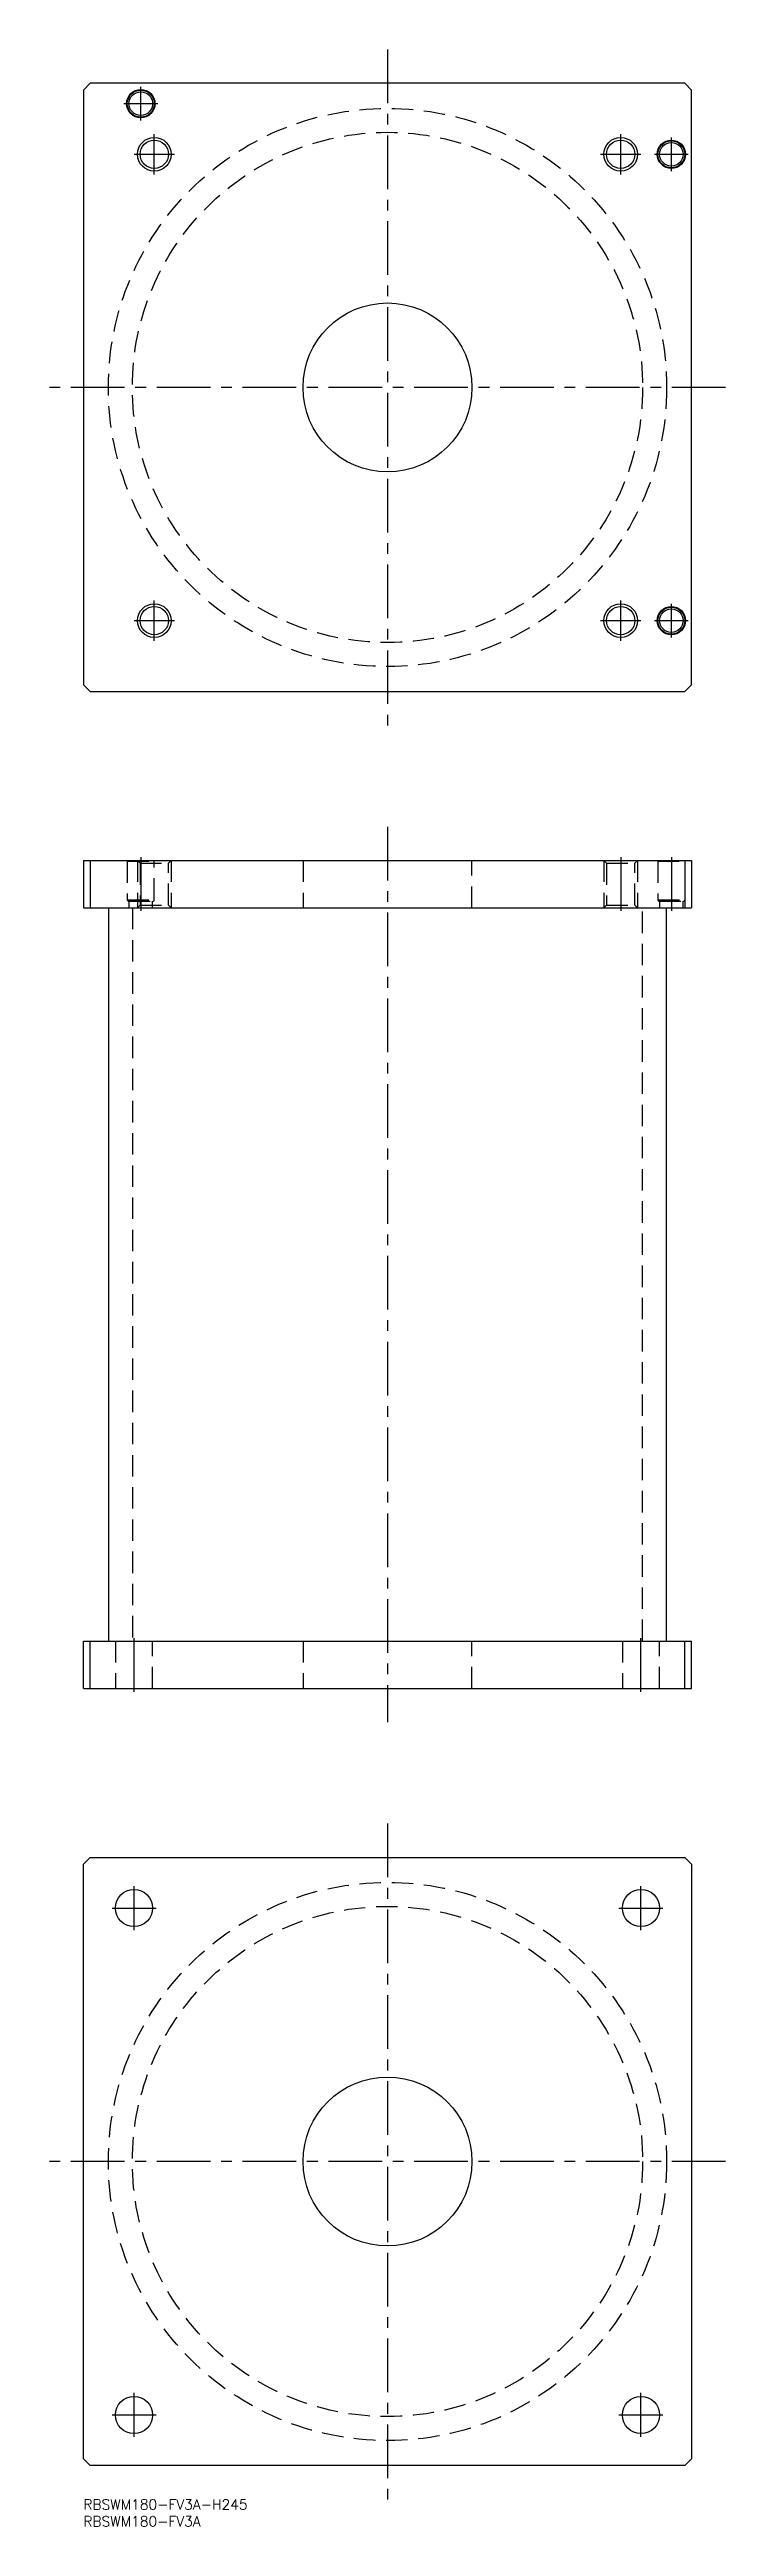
# Model space of a CAD drawing. Extents: x -10 to 190, y -8 to 725.
import ezdxf

# ---------------------------------------------------------------- set-up
doc = ezdxf.new("R2010")
doc.units = 0
doc.header["$LTSCALE"] = 0.5
doc.linetypes.add('CENTER', pattern=[50.8, 31.75, -6.35, 6.35, -6.35])
doc.linetypes.add('DASHED', pattern=[19.05, 12.7, -6.35])
for name, color, linetype in [('MSM_CENTER', 1, 'CENTER'), ('MSM_CONTINUOUS', 7, 'CONTINUOUS'), ('MSM_DASHED', 4, 'DASHED'), ('MSM_NARROW', 5, 'CONTINUOUS'), ('MSM_PART_NUMBER', 7, 'CONTINUOUS')]:
    doc.layers.add(name, color=color, linetype=linetype)
doc.styles.get("Standard").update_dxf_attribs({"font": 'txt.shx', "height": 3, "bigfont": 'bigfont.shx'})

msp = doc.modelspace()

# ---------------------------------------------------------------- linework, layer by layer
at = {"layer": 'MSM_CENTER'}
for p, q in [((90, 725), (90, 525)), ((17, 704), (17, 714)), ((12, 709), (22, 709)), ((21, 688), (21, 700)), ((159, 688), (159, 700)), ((174, 689), (174, 699)), ((15, 694), (27, 694)), ((153, 694), (165, 694)), ((169, 694), (179, 694)), ((190, 625), (-10, 625)), ((21, 550), (21, 562)), ((159, 550), (159, 562)), ((174, 551), (174, 561)), ((15, 556), (27, 556)), ((153, 556), (165, 556)), ((169, 556), (179, 556)), ((90, 495), (90, 230)), ((17, 486), (17, 470)), ((159, 486), (159, 470)), ((174, 486), (174, 470)), ((15, 239), (15, 255)), ((165, 239), (165, 255)), ((90, 200), (90, 0)), ((15, 168.5), (15, 181.5)), ((165, 168.5), (165, 181.5)), ((8.5, 175), (21.5, 175)), ((158.5, 175), (171.5, 175)), ((190, 100), (-10, 100)), ((15, 18.5), (15, 31.5)), ((165, 18.5), (165, 31.5)), ((8.5, 25), (21.5, 25)), ((158.5, 25), (171.5, 25))]:
    msp.add_line(p, q, dxfattribs=at)
at = {"layer": 'MSM_CONTINUOUS'}
for p, q in [((2, 715), (0, 713)), ((0, 713), (0, 537)), ((178, 715), (2, 715)), ((180, 713), (178, 715)), ((180, 537), (180, 713)), ((0, 537), (2, 535)), ((178, 535), (180, 537)), ((2, 535), (178, 535)), ((0, 485), (0, 471)), ((0, 485), (180, 485)), ((2, 485), (2, 471)), ((178, 485), (178, 471)), ((180, 485), (180, 471)), ((0, 471), (180, 471)), ((7.4, 471), (7.4, 254)), ((172.6, 254), (172.6, 471)), ((0, 240), (0, 254)), ((0, 254), (180, 254)), ((2, 240), (2, 254)), ((178, 240), (178, 254)), ((180, 240), (180, 254)), ((0, 240), (180, 240)), ((0, 188), (2, 190)), ((0, 12), (0, 188)), ((2, 190), (178, 190)), ((178, 190), (180, 188)), ((180, 188), (180, 12)), ((2, 10), (0, 12)), ((178, 10), (2, 10)), ((180, 12), (178, 10))]:
    msp.add_line(p, q, dxfattribs=at)
for centre, radius in [((17, 709), 4.2), ((17, 709), 4), ((17, 709), 3.5), ((21, 694), 4.188), ((159, 694), 4.188), ((174, 694), 4.2), ((174, 694), 4), ((174, 694), 3.5), ((90, 625), 25), ((21, 556), 4.188), ((159, 556), 4.188), ((174, 556), 4.2), ((174, 556), 4), ((174, 556), 3.5), ((15, 175), 5.5), ((165, 175), 5.5), ((90, 100), 25), ((15, 25), 5.5), ((165, 25), 5.5)]:
    msp.add_circle(centre, radius, dxfattribs=at)
at = {"layer": 'MSM_DASHED'}
for p, q in [((12.8, 485), (13, 484.8)), ((13, 484.8), (21, 484.8)), ((13, 484.8), (13, 473.4)), ((16, 485), (16.812, 484.188)), ((16, 485), (16, 471)), ((16.812, 484.188), (25.188, 484.188)), ((16.812, 484.188), (16.812, 471.812)), ((21, 484.8), (21.2, 485)), ((21, 473.4), (21, 484.8)), ((25.188, 484.188), (26, 485)), ((25.188, 471.812), (25.188, 484.188)), ((26, 485), (26, 471)), ((65, 485), (65, 471)), ((115, 471), (115, 485)), ((154, 485), (154.812, 484.188)), ((154, 485), (154, 471)), ((154.812, 484.188), (163.188, 484.188)), ((154.812, 484.188), (154.812, 471.812)), ((163.188, 484.188), (164, 485)), ((163.188, 471.812), (163.188, 484.188)), ((164, 485), (164, 471)), ((169.8, 485), (170, 484.8)), ((170, 484.8), (178, 484.8)), ((170, 484.8), (170, 473.4)), ((178, 484.8), (178.2, 485)), ((13.006, 473.4), (20.994, 473.4)), ((13.4, 473), (20.6, 473)), ((13.5, 473), (13.5, 471)), ((14.5, 471), (14.5, 254)), ((16.812, 471.812), (16, 471)), ((16.812, 471.812), (25.188, 471.812)), ((20.5, 471), (20.5, 473)), ((26, 471), (25.188, 471.812)), ((154.812, 471.812), (154, 471)), ((154.812, 471.812), (163.188, 471.812)), ((164, 471), (163.188, 471.812)), ((165.5, 254), (165.5, 471)), ((170.006, 473.4), (177.994, 473.4)), ((170.4, 473), (177.6, 473)), ((170.5, 473), (170.5, 471)), ((177.5, 471), (177.5, 473)), ((9.5, 254), (9.5, 240)), ((20.5, 240), (20.5, 254)), ((65, 254), (65, 240)), ((115, 240), (115, 254)), ((159.5, 254), (159.5, 240)), ((170.5, 240), (170.5, 254))]:
    msp.add_line(p, q, dxfattribs=at)
for centre, radius in [((90, 625), 82.6), ((90, 625), 75.5), ((90, 100), 82.6), ((90, 100), 75.5)]:
    msp.add_circle(centre, radius, dxfattribs=at)
for centre, start, end in [((13.4, 473.4), 180, 270), ((20.6, 473.4), 270, 0), ((170.4, 473.4), 180, 270), ((177.6, 473.4), 270, 0)]:
    msp.add_arc(centre, 0.4, start, end, dxfattribs=at)
at = {"layer": 'MSM_NARROW'}
for centre in [(21, 694), (159, 694), (21, 556), (159, 556)]:
    msp.add_circle(centre, 5, dxfattribs=at)

# ---------------------------------------------------------------- texts
at = {"layer": 'MSM_PART_NUMBER'}
for s, p in [('RBSWM180-FV3A-H245', (0, -3)), ('RBSWM180-FV3A', (0, -8))]:
    msp.add_text(s, height=3, dxfattribs=at).set_placement(p)

doc.saveas('drawing.dxf')
